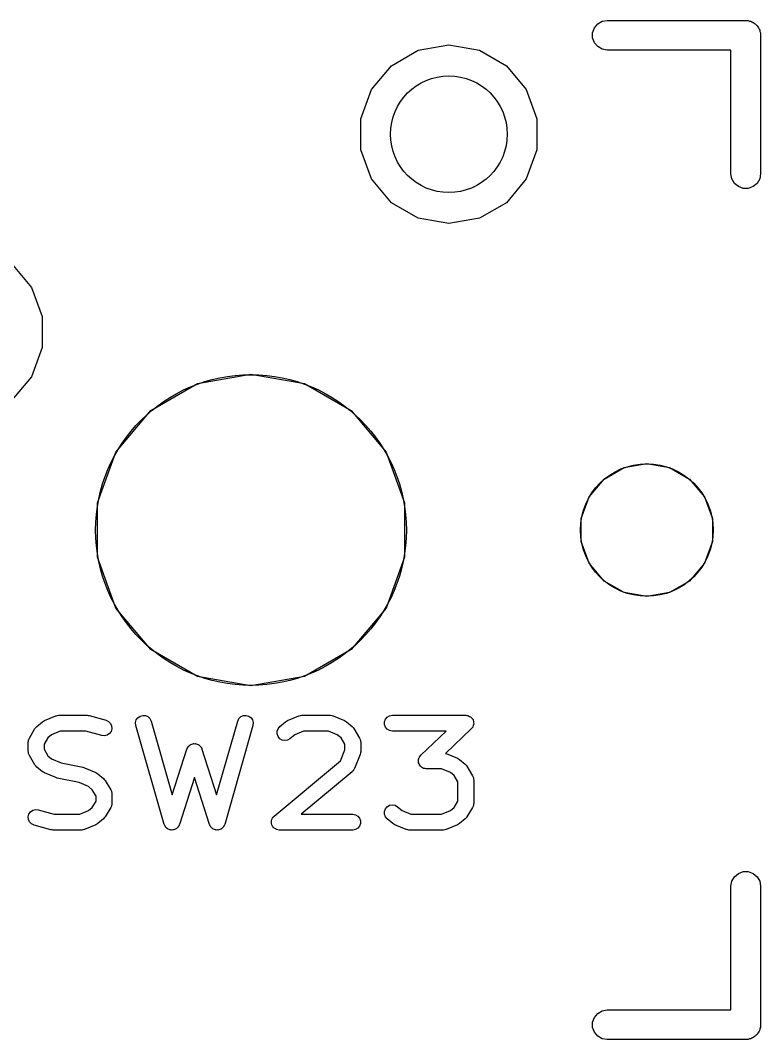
# Model space of a CAD drawing. Header units: millimetres. Extents: x 99 to 267, y 100 to 221.
# Drawn here: x 149.34 to 158.84, y 160.48 to 173.57 of the extents above; entities that cross this region are included whole.
import ezdxf

# ---------------------------------------------------------------- set-up
doc = ezdxf.new("R2010")
doc.units = ezdxf.units.MM
doc.layers.add('BLACK', color=7, linetype='Continuous')
doc.layers.add('PCB', color=4, linetype='Continuous')

# ---------------------------------------------------------------- blocks, each defined once
blk = doc.blocks.new('PCB詳細')
at = {"layer": 'BLACK'}
for p, q in [((93.0068, -72.471), (93.072, -72.4595)), ((93.072, -72.4595), (94.85, -72.4595)), ((94.85, -72.4595), (94.8664, -72.4624)), ((94.8664, -72.4624), (94.8831, -72.4624)), ((94.8831, -72.4624), (94.8987, -72.4681)), ((94.8987, -72.4681), (94.9152, -72.471)), ((92.8844, -72.6169), (92.907, -72.5547)), ((92.907, -72.5547), (92.9495, -72.5041)), ((92.9495, -72.5041), (93.0068, -72.471)), ((94.9152, -72.471), (94.9296, -72.4793)), ((94.9296, -72.4793), (94.9453, -72.485)), ((94.9453, -72.485), (94.958, -72.4957)), ((94.958, -72.4957), (94.9725, -72.5041)), ((94.9725, -72.5041), (94.9832, -72.5168)), ((94.9832, -72.5168), (94.9959, -72.5275)), ((94.9959, -72.5275), (95.0043, -72.542)), ((95.0043, -72.542), (95.015, -72.5547)), ((95.015, -72.5547), (95.0207, -72.5704)), ((95.0207, -72.5704), (95.029, -72.5848)), ((95.029, -72.5848), (95.0319, -72.6013)), ((92.8844, -72.6831), (92.8844, -72.6169)), ((92.907, -72.7452), (92.8844, -72.6831)), ((95.0319, -72.6013), (95.0376, -72.6169)), ((95.0376, -72.6169), (95.0376, -72.6336)), ((95.0376, -72.6336), (95.0405, -72.65)), ((95.0405, -72.65), (95.0405, -74.428)), ((90.3025, -73.0411), (90.6476, -72.8418)), ((90.6476, -72.8418), (91.04, -72.7726)), ((91.04, -72.7726), (91.4324, -72.8418)), ((91.4324, -72.8418), (91.7775, -73.0411)), ((92.9495, -72.7959), (92.907, -72.7452)), ((93.0068, -72.829), (92.9495, -72.7959)), ((93.072, -72.8405), (93.0068, -72.829)), ((94.6595, -72.8405), (93.072, -72.8405)), ((94.6595, -74.428), (94.6595, -72.8405)), ((90.0464, -73.3463), (90.3025, -73.0411)), ((91.7775, -73.0411), (92.0336, -73.3463)), ((89.9101, -73.7208), (90.0464, -73.3463)), ((92.0336, -73.3463), (92.1699, -73.7208)), ((89.9101, -74.1192), (89.9101, -73.7208)), ((92.1699, -73.7208), (92.1699, -74.1192)), ((90.0464, -74.4937), (89.9101, -74.1192)), ((92.1699, -74.1192), (92.0336, -74.4937)), ((94.671, -74.4932), (94.6595, -74.428)), ((95.0405, -74.428), (95.029, -74.4932)), ((90.3025, -74.7989), (90.0464, -74.4937)), ((92.0336, -74.4937), (91.7775, -74.7989)), ((94.7041, -74.5505), (94.671, -74.4932)), ((94.7548, -74.593), (94.7041, -74.5505)), ((94.9959, -74.5505), (94.9453, -74.593)), ((95.029, -74.4932), (94.9959, -74.5505)), ((94.8169, -74.6156), (94.7548, -74.593)), ((94.8831, -74.6156), (94.8169, -74.6156)), ((94.9453, -74.593), (94.8831, -74.6156)), ((90.6476, -74.9982), (90.3025, -74.7989)), ((91.7775, -74.7989), (91.4324, -74.9982)), ((91.04, -75.0674), (90.6476, -74.9982)), ((91.4324, -74.9982), (91.04, -75.0674)), ((85.4275, -75.5811), (85.6836, -75.8863)), ((85.6836, -75.8863), (85.8199, -76.2608)), ((85.8199, -76.2608), (85.8199, -76.6592)), ((85.8199, -76.6592), (85.6836, -77.0337)), ((85.6836, -77.0337), (85.4275, -77.3389)), ((87.8154, -77.1192), (88.5, -76.9985)), ((88.5, -76.9985), (89.1846, -77.1192)), ((87.2134, -77.4667), (87.8154, -77.1192)), ((89.1846, -77.1192), (89.7865, -77.4667)), ((86.7666, -77.9992), (87.2134, -77.4667)), ((89.7865, -77.4667), (90.2334, -77.9992)), ((86.5289, -78.6524), (86.7666, -77.9992)), ((90.2334, -77.9992), (90.4711, -78.6524)), ((93.031, -78.3457), (93.2879, -78.1974)), ((93.2879, -78.1974), (93.58, -78.1458)), ((93.58, -78.1458), (93.8721, -78.1974)), ((93.8721, -78.1974), (94.129, -78.3457)), ((92.8403, -78.5729), (93.031, -78.3457)), ((94.129, -78.3457), (94.3197, -78.5729)), ((92.7388, -78.8517), (92.8403, -78.5729)), ((94.3197, -78.5729), (94.4212, -78.8517)), ((86.5289, -79.3476), (86.5289, -78.6524)), ((90.4711, -78.6524), (90.4711, -79.3476)), ((92.7388, -79.1483), (92.7388, -78.8517)), ((94.4212, -78.8517), (94.4212, -79.1483)), ((92.8403, -79.4271), (92.7388, -79.1483)), ((94.4212, -79.1483), (94.3197, -79.4271)), ((86.7666, -80.0008), (86.5289, -79.3476)), ((90.4711, -79.3476), (90.2334, -80.0008)), ((93.031, -79.6543), (92.8403, -79.4271)), ((94.3197, -79.4271), (94.129, -79.6543)), ((93.2879, -79.8026), (93.031, -79.6543)), ((94.129, -79.6543), (93.8721, -79.8026)), ((93.58, -79.8541), (93.2879, -79.8026)), ((93.8721, -79.8026), (93.58, -79.8541)), ((87.2134, -80.5332), (86.7666, -80.0008)), ((90.2334, -80.0008), (89.7865, -80.5332)), ((87.8154, -80.8808), (87.2134, -80.5332)), ((89.7865, -80.5332), (89.1846, -80.8808)), ((88.5, -81.0015), (87.8154, -80.8808)), ((89.1846, -80.8808), (88.5, -81.0015)), ((85.7498, -81.5224), (85.8224, -81.4619)), ((85.8224, -81.4619), (85.8356, -81.4544)), ((85.8356, -81.4544), (85.8484, -81.4462)), ((85.8484, -81.4462), (85.9935, -81.3857)), ((85.9935, -81.3857), (85.9958, -81.3852)), ((85.9958, -81.3852), (85.9978, -81.3841)), ((85.9978, -81.3841), (86.0129, -81.3814)), ((86.0129, -81.3814), (86.0279, -81.378)), ((86.0279, -81.378), (86.0303, -81.3783)), ((86.0303, -81.3783), (86.0326, -81.3779)), ((86.0326, -81.3779), (86.3954, -81.3779)), ((86.3954, -81.3779), (86.409, -81.3803)), ((86.409, -81.3803), (86.4226, -81.3816)), ((86.4226, -81.3816), (86.6403, -81.4421)), ((86.6403, -81.4421), (86.6722, -81.4573)), ((86.6722, -81.4573), (86.6969, -81.4825)), ((86.6969, -81.4825), (86.7115, -81.5146)), ((87.0198, -81.4723), (87.0284, -81.4381)), ((87.0235, -81.5074), (87.0198, -81.4723)), ((87.0284, -81.4381), (87.0481, -81.4089)), ((87.0481, -81.4089), (87.0767, -81.3882)), ((87.0767, -81.3882), (87.1106, -81.3785)), ((87.1106, -81.3785), (87.1458, -81.381)), ((87.1458, -81.381), (87.178, -81.3953)), ((87.178, -81.3953), (87.2034, -81.4199)), ((87.2034, -81.4199), (87.2188, -81.4516)), ((87.2188, -81.4516), (87.4895, -82.399)), ((88.0591, -82.399), (88.3297, -81.4516)), ((88.3297, -81.4516), (88.3452, -81.4199)), ((88.3452, -81.4199), (88.3705, -81.3953)), ((88.3705, -81.3953), (88.4028, -81.381)), ((88.4028, -81.381), (88.438, -81.3785)), ((88.438, -81.3785), (88.4719, -81.3882)), ((88.4719, -81.3882), (88.5004, -81.4089)), ((88.5004, -81.4089), (88.5202, -81.4381)), ((88.5202, -81.4381), (88.5288, -81.4723)), ((88.5288, -81.4723), (88.5251, -81.5074)), ((88.8704, -81.5224), (88.943, -81.4619)), ((88.943, -81.4619), (88.9561, -81.4544)), ((88.9561, -81.4544), (88.9689, -81.4462)), ((88.9689, -81.4462), (89.1141, -81.3857)), ((89.1141, -81.3857), (89.1164, -81.3852)), ((89.1164, -81.3852), (89.1184, -81.3841)), ((89.1184, -81.3841), (89.1335, -81.3814)), ((89.1335, -81.3814), (89.1485, -81.378)), ((89.1485, -81.378), (89.1508, -81.3783)), ((89.1508, -81.3783), (89.1531, -81.3779)), ((89.1531, -81.3779), (89.516, -81.3779)), ((89.516, -81.3779), (89.5183, -81.3783)), ((89.5183, -81.3783), (89.5206, -81.378)), ((89.5206, -81.378), (89.5356, -81.3814)), ((89.5356, -81.3814), (89.5507, -81.3841)), ((89.5507, -81.3841), (89.5528, -81.3852)), ((89.5528, -81.3852), (89.5551, -81.3857)), ((89.5551, -81.3857), (89.7002, -81.4462)), ((89.7002, -81.4462), (89.713, -81.4544)), ((89.713, -81.4544), (89.7262, -81.4619)), ((89.7262, -81.4619), (89.7988, -81.5224)), ((90.2142, -81.4619), (90.2263, -81.4287)), ((90.2142, -81.4972), (90.2142, -81.4619)), ((90.2263, -81.4287), (90.249, -81.4017)), ((90.249, -81.4017), (90.2795, -81.3841)), ((90.2795, -81.3841), (90.3143, -81.3779)), ((90.3143, -81.3779), (91.2577, -81.3779)), ((91.2577, -81.3779), (91.272, -81.3804)), ((91.272, -81.3804), (91.2864, -81.3821)), ((91.2864, -81.3821), (91.2893, -81.3835)), ((91.2893, -81.3835), (91.2925, -81.3841)), ((91.2925, -81.3841), (91.305, -81.3913)), ((91.305, -81.3913), (91.318, -81.3977)), ((91.318, -81.3977), (91.3202, -81.4001)), ((91.3202, -81.4001), (91.323, -81.4017)), ((91.323, -81.4017), (91.3323, -81.4128)), ((91.3323, -81.4128), (91.3423, -81.4233)), ((91.3423, -81.4233), (91.3436, -81.4263)), ((91.3436, -81.4263), (91.3457, -81.4287)), ((91.3457, -81.4287), (91.3507, -81.4423)), ((91.3507, -81.4423), (91.3565, -81.4556)), ((91.3565, -81.4556), (91.3567, -81.4588)), ((91.3567, -81.4588), (91.3578, -81.4619)), ((91.3578, -81.4619), (91.3578, -81.4764)), ((91.3578, -81.4764), (91.3587, -81.4908)), ((91.3587, -81.4908), (91.3578, -81.4939)), ((91.3578, -81.4939), (91.3578, -81.4972)), ((85.6552, -81.6692), (85.7277, -81.5482)), ((85.7277, -81.5482), (85.7388, -81.5354)), ((85.7388, -81.5354), (85.7498, -81.5224)), ((86.0529, -81.5811), (85.9407, -81.6279)), ((86.3816, -81.5811), (86.0529, -81.5811)), ((86.5859, -81.6379), (86.3816, -81.5811)), ((86.6843, -81.6125), (86.6552, -81.6325)), ((86.7048, -81.5838), (86.6843, -81.6125)), ((86.7143, -81.5498), (86.7048, -81.5838)), ((86.7115, -81.5146), (86.7143, -81.5498)), ((87.3863, -82.7774), (87.0235, -81.5074)), ((88.5251, -81.5074), (88.1623, -82.7774)), ((88.8353, -81.6178), (88.8354, -81.5825)), ((88.8473, -81.651), (88.8353, -81.6178)), ((88.8354, -81.5825), (88.8476, -81.5494)), ((88.8476, -81.5494), (88.8704, -81.5224)), ((89.1735, -81.5811), (89.0612, -81.6279)), ((89.4957, -81.5811), (89.1735, -81.5811)), ((89.6079, -81.6279), (89.4957, -81.5811)), ((89.7988, -81.5224), (89.8097, -81.5354)), ((89.8097, -81.5354), (89.8208, -81.5482)), ((89.8208, -81.5482), (89.8934, -81.6692)), ((90.2263, -81.5303), (90.2142, -81.4972)), ((90.249, -81.5574), (90.2263, -81.5303)), ((90.2795, -81.575), (90.249, -81.5574)), ((90.3143, -81.5811), (90.2795, -81.575)), ((91.0037, -81.5811), (90.3143, -81.5811)), ((90.6796, -81.8898), (91.0037, -81.5811)), ((91.3278, -81.5531), (90.998, -81.8671)), ((91.3364, -81.5414), (91.3278, -81.5531)), ((91.3457, -81.5303), (91.3364, -81.5414)), ((91.3468, -81.5273), (91.3457, -81.5303)), ((91.3487, -81.5247), (91.3468, -81.5273)), ((91.3528, -81.5108), (91.3487, -81.5247)), ((91.3578, -81.4972), (91.3528, -81.5108)), ((85.6407, -81.7214), (85.6424, -81.7118)), ((85.6407, -81.8424), (85.6407, -81.7214)), ((85.6424, -81.7118), (85.6425, -81.7021)), ((85.6425, -81.7021), (85.6454, -81.6946)), ((85.6454, -81.6946), (85.6468, -81.6867)), ((85.6468, -81.6867), (85.6517, -81.6782)), ((85.6517, -81.6782), (85.6552, -81.6692)), ((85.8931, -81.6675), (85.8439, -81.7496)), ((85.8439, -81.7496), (85.8439, -81.8142)), ((85.9407, -81.6279), (85.8931, -81.6675)), ((86.6211, -81.6413), (86.5859, -81.6379)), ((86.6552, -81.6325), (86.6211, -81.6413)), ((87.7201, -81.7565), (87.7238, -81.7549)), ((87.7238, -81.7549), (87.727, -81.7525)), ((87.727, -81.7525), (87.74, -81.7483)), ((87.74, -81.7483), (87.7527, -81.7431)), ((87.7527, -81.7431), (87.7568, -81.7429)), ((87.7568, -81.7429), (87.7606, -81.7417)), ((87.7606, -81.7417), (87.7743, -81.7422)), ((87.7743, -81.7422), (87.788, -81.7417)), ((87.788, -81.7417), (87.7918, -81.7429)), ((87.7918, -81.7429), (87.7959, -81.7431)), ((87.7959, -81.7431), (87.8085, -81.7483)), ((87.8085, -81.7483), (87.8216, -81.7525)), ((87.8216, -81.7525), (87.8248, -81.7549)), ((87.8248, -81.7549), (87.8285, -81.7565)), ((88.8699, -81.6781), (88.8473, -81.651)), ((88.9004, -81.6958), (88.8699, -81.6781)), ((88.9351, -81.7021), (88.9004, -81.6958)), ((88.9699, -81.6961), (88.9351, -81.7021)), ((89.0005, -81.6785), (88.9699, -81.6961)), ((89.0612, -81.6279), (89.0005, -81.6785)), ((89.6554, -81.6675), (89.6079, -81.6279)), ((89.7047, -81.7496), (89.6554, -81.6675)), ((89.7047, -81.8228), (89.7047, -81.7496)), ((89.8934, -81.6692), (89.8969, -81.6782)), ((89.8969, -81.6782), (89.9018, -81.6867)), ((89.9018, -81.6867), (89.9032, -81.6946)), ((89.9032, -81.6946), (89.906, -81.7021)), ((89.906, -81.7021), (89.9062, -81.7118)), ((89.9062, -81.7118), (89.9079, -81.7214)), ((89.9079, -81.7214), (89.9079, -81.8424)), ((85.6424, -81.852), (85.6407, -81.8424)), ((85.6425, -81.8617), (85.6424, -81.852)), ((85.6454, -81.8692), (85.6425, -81.8617)), ((85.6468, -81.8771), (85.6454, -81.8692)), ((85.6517, -81.8856), (85.6468, -81.8771)), ((85.6552, -81.8947), (85.6517, -81.8856)), ((85.8439, -81.8142), (85.8931, -81.8963)), ((87.4895, -82.399), (87.6775, -81.8114)), ((87.6775, -81.8114), (87.6794, -81.8078)), ((87.6794, -81.8078), (87.6803, -81.8039)), ((87.6803, -81.8039), (87.6876, -81.7923)), ((87.6876, -81.7923), (87.6939, -81.7802)), ((87.6939, -81.7802), (87.6969, -81.7775)), ((87.6969, -81.7775), (87.6991, -81.7741)), ((87.6991, -81.7741), (87.7099, -81.7657)), ((87.7099, -81.7657), (87.7201, -81.7565)), ((87.8285, -81.7565), (87.8387, -81.7657)), ((87.8387, -81.7657), (87.8495, -81.7741)), ((87.8495, -81.7741), (87.8516, -81.7775)), ((87.8516, -81.7775), (87.8546, -81.7802)), ((87.8546, -81.7802), (87.861, -81.7923)), ((87.861, -81.7923), (87.8683, -81.8039)), ((87.8683, -81.8039), (87.8692, -81.8078)), ((87.8692, -81.8078), (87.8711, -81.8114)), ((87.8711, -81.8114), (88.0591, -82.399)), ((89.6489, -81.9622), (89.7047, -81.8228)), ((89.9006, -81.8801), (89.828, -82.0615)), ((89.9009, -81.8785), (89.9006, -81.8801)), ((89.9018, -81.8771), (89.9009, -81.8785)), ((89.9045, -81.8613), (89.9018, -81.8771)), ((89.9078, -81.8456), (89.9045, -81.8613)), ((89.9079, -81.8424), (89.9076, -81.844)), ((89.9076, -81.844), (89.9078, -81.8456)), ((90.998, -81.8671), (91.0022, -81.8679)), ((91.0022, -81.8679), (91.0042, -81.869)), ((91.0042, -81.869), (91.0065, -81.8695)), ((91.0065, -81.8695), (91.1516, -81.93)), ((85.7277, -82.0156), (85.6552, -81.8947)), ((85.7389, -82.0284), (85.7277, -82.0156)), ((85.8931, -81.8963), (85.9407, -81.9359)), ((85.9407, -81.9359), (86.0627, -81.9868)), ((86.0627, -81.9868), (86.3436, -82.0453)), ((88.7978, -82.6715), (89.6489, -81.9622)), ((90.6487, -81.952), (90.6497, -81.9489)), ((90.6497, -81.9665), (90.6487, -81.952)), ((90.6497, -81.9457), (90.6546, -81.9321)), ((90.6497, -81.9489), (90.6497, -81.9457)), ((90.6497, -81.981), (90.6497, -81.9665)), ((90.6508, -81.984), (90.6497, -81.981)), ((90.651, -81.9872), (90.6508, -81.984)), ((90.6568, -82.0005), (90.651, -81.9872)), ((90.6546, -81.9321), (90.6587, -81.9182)), ((90.6617, -82.0141), (90.6568, -82.0005)), ((90.6587, -81.9182), (90.6606, -81.9156)), ((90.6606, -81.9156), (90.6617, -81.9125)), ((90.6617, -81.9125), (90.671, -81.9014)), ((90.6638, -82.0166), (90.6617, -82.0141)), ((90.6651, -82.0196), (90.6638, -82.0166)), ((90.671, -81.9014), (90.6796, -81.8898)), ((91.1516, -81.93), (91.1644, -81.9382)), ((91.1644, -81.9382), (91.1776, -81.9458)), ((91.1776, -81.9458), (91.2502, -82.0062)), ((91.2502, -82.0062), (91.2611, -82.0192)), ((85.7498, -82.0414), (85.7389, -82.0284)), ((85.8224, -82.1019), (85.7498, -82.0414)), ((85.8356, -82.1094), (85.8224, -82.1019)), ((85.8484, -82.1176), (85.8356, -82.1094)), ((85.9935, -82.1781), (85.8484, -82.1176)), ((86.3436, -82.0453), (86.3525, -82.0489)), ((86.3525, -82.0489), (86.3619, -82.051)), ((86.3619, -82.051), (86.5071, -82.1115)), ((86.5071, -82.1115), (86.5199, -82.1196)), ((86.5199, -82.1196), (86.533, -82.1272)), ((86.533, -82.1272), (86.6056, -82.1877)), ((89.7988, -82.1019), (89.1435, -82.6479)), ((89.8036, -82.0962), (89.7988, -82.1019)), ((89.8095, -82.0915), (89.8036, -82.0962)), ((89.8149, -82.0828), (89.8095, -82.0915)), ((89.8215, -82.0749), (89.8149, -82.0828)), ((89.8241, -82.0679), (89.8215, -82.0749)), ((89.828, -82.0615), (89.8241, -82.0679)), ((90.6751, -82.0301), (90.6651, -82.0196)), ((90.6844, -82.0412), (90.6751, -82.0301)), ((90.6872, -82.0428), (90.6844, -82.0412)), ((90.6894, -82.0451), (90.6872, -82.0428)), ((90.7024, -82.0516), (90.6894, -82.0451)), ((90.715, -82.0588), (90.7024, -82.0516)), ((90.7181, -82.0594), (90.715, -82.0588)), ((90.721, -82.0608), (90.7181, -82.0594)), ((90.7354, -82.0624), (90.721, -82.0608)), ((90.7497, -82.0649), (90.7354, -82.0624)), ((90.9471, -82.0649), (90.7497, -82.0649)), ((91.0593, -82.1117), (90.9471, -82.0649)), ((91.1069, -82.1513), (91.0593, -82.1117)), ((91.2611, -82.0192), (91.2723, -82.032)), ((91.2723, -82.032), (91.3448, -82.153)), ((86.0029, -82.1802), (85.9935, -82.1781)), ((86.0118, -82.1837), (86.0029, -82.1802)), ((86.2927, -82.2423), (86.0118, -82.1837)), ((86.4148, -82.2931), (86.2927, -82.2423)), ((86.6056, -82.1877), (86.6166, -82.2006)), ((86.6166, -82.2006), (86.6277, -82.2134)), ((86.6277, -82.2134), (86.7003, -82.3344)), ((87.7743, -82.1757), (87.5808, -82.7805)), ((87.9678, -82.7805), (87.7743, -82.1757)), ((91.1561, -82.2334), (91.1069, -82.1513)), ((91.1561, -82.4795), (91.1561, -82.2334)), ((91.3448, -82.153), (91.3483, -82.1621)), ((91.3483, -82.1621), (91.3532, -82.1705)), ((91.3532, -82.1705), (91.3546, -82.1784)), ((91.3546, -82.1784), (91.3575, -82.1859)), ((91.3575, -82.1859), (91.3576, -82.1956)), ((91.3576, -82.1956), (91.3593, -82.2052)), ((91.3593, -82.2052), (91.3593, -82.5076)), ((86.4623, -82.3327), (86.4148, -82.2931)), ((86.5115, -82.4148), (86.4623, -82.3327)), ((86.7003, -82.3344), (86.7037, -82.3435)), ((86.7037, -82.3435), (86.7086, -82.3519)), ((86.7086, -82.3519), (86.71, -82.3598)), ((86.71, -82.3598), (86.7129, -82.3673)), ((86.7129, -82.3673), (86.7131, -82.3771)), ((86.7131, -82.3771), (86.7147, -82.3867)), ((86.7147, -82.3867), (86.7147, -82.5076)), ((86.4623, -82.5615), (86.5115, -82.4795)), ((86.5115, -82.4795), (86.5115, -82.4148)), ((86.71, -82.5344), (86.7086, -82.5424)), ((86.7129, -82.5269), (86.71, -82.5344)), ((86.7131, -82.5172), (86.7129, -82.5269)), ((86.7147, -82.5076), (86.7131, -82.5172)), ((90.2487, -82.551), (90.2792, -82.5332)), ((90.2792, -82.5332), (90.3139, -82.527)), ((90.3139, -82.527), (90.3487, -82.533)), ((90.3487, -82.533), (90.3793, -82.5505)), ((91.1069, -82.5615), (91.1561, -82.4795)), ((91.3546, -82.5344), (91.3532, -82.5424)), ((91.3575, -82.5269), (91.3546, -82.5344)), ((91.3576, -82.5172), (91.3575, -82.5269)), ((91.3593, -82.5076), (91.3576, -82.5172)), ((85.6412, -82.6793), (85.6506, -82.6453)), ((85.6506, -82.6453), (85.6711, -82.6166)), ((85.6711, -82.6166), (85.7002, -82.5966)), ((85.7002, -82.5966), (85.7344, -82.5878)), ((85.7344, -82.5878), (85.7695, -82.5912)), ((85.7695, -82.5912), (85.9738, -82.6479)), ((85.9738, -82.6479), (86.3025, -82.6479)), ((86.3025, -82.6479), (86.4148, -82.6012)), ((86.4148, -82.6012), (86.4623, -82.5615)), ((86.7003, -82.5599), (86.6277, -82.6808)), ((86.7037, -82.5508), (86.7003, -82.5599)), ((86.7086, -82.5424), (86.7037, -82.5508)), ((88.7864, -82.685), (88.7976, -82.6717)), ((88.7976, -82.6717), (88.7977, -82.6716)), ((88.7977, -82.6716), (88.7978, -82.6715)), ((89.1435, -82.6479), (89.8063, -82.6479)), ((89.8063, -82.6479), (89.841, -82.6541)), ((89.841, -82.6541), (89.8716, -82.6717)), ((89.8716, -82.6717), (89.8943, -82.6987)), ((90.2142, -82.6113), (90.2261, -82.5781)), ((90.2143, -82.6466), (90.2142, -82.6113)), ((90.2265, -82.6797), (90.2143, -82.6466)), ((90.2261, -82.5781), (90.2487, -82.551)), ((90.3793, -82.5505), (90.4401, -82.6012)), ((90.4401, -82.6012), (90.5523, -82.6479)), ((90.5523, -82.6479), (90.9471, -82.6479)), ((90.9471, -82.6479), (91.0593, -82.6012)), ((91.0593, -82.6012), (91.1069, -82.5615)), ((91.3448, -82.5599), (91.2723, -82.6808)), ((91.3483, -82.5508), (91.3448, -82.5599)), ((91.3532, -82.5424), (91.3483, -82.5508)), ((85.6439, -82.7144), (85.6412, -82.6793)), ((85.6585, -82.7466), (85.6439, -82.7144)), ((85.6833, -82.7717), (85.6585, -82.7466)), ((85.7151, -82.7869), (85.6833, -82.7717)), ((85.9328, -82.8474), (85.7151, -82.7869)), ((86.5071, -82.7828), (86.3619, -82.8433)), ((86.5199, -82.7746), (86.5071, -82.7828)), ((86.533, -82.7671), (86.5199, -82.7746)), ((86.6056, -82.7066), (86.533, -82.7671)), ((86.6166, -82.6937), (86.6056, -82.7066)), ((86.6277, -82.6808), (86.6166, -82.6937)), ((87.3888, -82.7825), (87.3863, -82.7774)), ((87.39, -82.788), (87.3888, -82.7825)), ((87.3964, -82.7983), (87.39, -82.788)), ((87.4017, -82.8092), (87.3964, -82.7983)), ((87.57, -82.801), (87.5643, -82.8117)), ((87.5768, -82.7909), (87.57, -82.801)), ((87.5781, -82.7855), (87.5768, -82.7909)), ((87.5808, -82.7805), (87.5781, -82.7855)), ((87.9704, -82.7855), (87.9678, -82.7805)), ((87.9718, -82.7909), (87.9704, -82.7855)), ((87.9786, -82.801), (87.9718, -82.7909)), ((87.9842, -82.8117), (87.9786, -82.801)), ((88.1521, -82.7983), (88.1468, -82.8092)), ((88.1586, -82.788), (88.1521, -82.7983)), ((88.1598, -82.7825), (88.1586, -82.788)), ((88.1623, -82.7774), (88.1598, -82.7825)), ((88.7627, -82.7668), (88.7628, -82.7492)), ((88.7628, -82.767), (88.7627, -82.7668)), ((88.7628, -82.7319), (88.7629, -82.7317)), ((88.7628, -82.7492), (88.7628, -82.7319)), ((88.7628, -82.7672), (88.7628, -82.767)), ((88.7687, -82.7835), (88.7628, -82.7672)), ((88.7629, -82.7315), (88.7689, -82.7151)), ((88.7629, -82.7317), (88.7629, -82.7315)), ((88.7747, -82.8), (88.7687, -82.7835)), ((88.7689, -82.7151), (88.7749, -82.6987)), ((88.7748, -82.8002), (88.7747, -82.8)), ((88.7749, -82.8003), (88.7748, -82.8002)), ((88.7749, -82.6987), (88.775, -82.6986)), ((88.7861, -82.8138), (88.7749, -82.8003)), ((88.775, -82.6984), (88.7864, -82.685)), ((88.775, -82.6986), (88.775, -82.6984)), ((89.8943, -82.8003), (89.8716, -82.8274)), ((89.8943, -82.6987), (89.9063, -82.7319)), ((89.9063, -82.7672), (89.8943, -82.8003)), ((89.9063, -82.7319), (89.9063, -82.7672)), ((90.2492, -82.7066), (90.2265, -82.6797)), ((90.3218, -82.7671), (90.2492, -82.7066)), ((90.335, -82.7746), (90.3218, -82.7671)), ((90.3478, -82.7828), (90.335, -82.7746)), ((90.4929, -82.8433), (90.3478, -82.7828)), ((91.1516, -82.7828), (91.0065, -82.8433)), ((91.1644, -82.7746), (91.1516, -82.7828)), ((91.1776, -82.7671), (91.1644, -82.7746)), ((91.2502, -82.7066), (91.1776, -82.7671)), ((91.2611, -82.6937), (91.2502, -82.7066)), ((91.2723, -82.6808), (91.2611, -82.6937)), ((85.9465, -82.8487), (85.9328, -82.8474)), ((85.96, -82.8511), (85.9465, -82.8487)), ((86.3229, -82.8511), (85.96, -82.8511)), ((86.3252, -82.8507), (86.3229, -82.8511)), ((86.3275, -82.851), (86.3252, -82.8507)), ((86.3425, -82.8477), (86.3275, -82.851)), ((86.3576, -82.845), (86.3425, -82.8477)), ((86.3596, -82.8438), (86.3576, -82.845)), ((86.3619, -82.8433), (86.3596, -82.8438)), ((87.4058, -82.8131), (87.4017, -82.8092)), ((87.4088, -82.8178), (87.4058, -82.8131)), ((87.4184, -82.8253), (87.4088, -82.8178)), ((87.4271, -82.8337), (87.4184, -82.8253)), ((87.4322, -82.836), (87.4271, -82.8337)), ((87.4367, -82.8394), (87.4322, -82.836)), ((87.4483, -82.8431), (87.4367, -82.8394)), ((87.4593, -82.8481), (87.4483, -82.8431)), ((87.4649, -82.8485), (87.4593, -82.8481)), ((87.4703, -82.8502), (87.4649, -82.8485)), ((87.4824, -82.8497), (87.4703, -82.8502)), ((87.4945, -82.8506), (87.4824, -82.8497)), ((87.4999, -82.849), (87.4945, -82.8506)), ((87.5056, -82.8488), (87.4999, -82.849)), ((87.5168, -82.8442), (87.5056, -82.8488)), ((87.5285, -82.8409), (87.5168, -82.8442)), ((87.533, -82.8376), (87.5285, -82.8409)), ((87.5382, -82.8354), (87.533, -82.8376)), ((87.5472, -82.8273), (87.5382, -82.8354)), ((87.557, -82.8202), (87.5472, -82.8273)), ((87.5602, -82.8155), (87.557, -82.8202)), ((87.5643, -82.8117), (87.5602, -82.8155)), ((87.9884, -82.8155), (87.9842, -82.8117)), ((87.9916, -82.8202), (87.9884, -82.8155)), ((88.0014, -82.8273), (87.9916, -82.8202)), ((88.0103, -82.8354), (88.0014, -82.8273)), ((88.0156, -82.8376), (88.0103, -82.8354)), ((88.0201, -82.8409), (88.0156, -82.8376)), ((88.0318, -82.8442), (88.0201, -82.8409)), ((88.043, -82.8488), (88.0318, -82.8442)), ((88.0486, -82.849), (88.043, -82.8488)), ((88.054, -82.8506), (88.0486, -82.849)), ((88.0661, -82.8497), (88.054, -82.8506)), ((88.0783, -82.8502), (88.0661, -82.8497)), ((88.0836, -82.8485), (88.0783, -82.8502)), ((88.0892, -82.8481), (88.0836, -82.8485)), ((88.1003, -82.8431), (88.0892, -82.8481)), ((88.1119, -82.8394), (88.1003, -82.8431)), ((88.1163, -82.836), (88.1119, -82.8394)), ((88.1215, -82.8337), (88.1163, -82.836)), ((88.1302, -82.8253), (88.1215, -82.8337)), ((88.1398, -82.8178), (88.1302, -82.8253)), ((88.1428, -82.8131), (88.1398, -82.8178)), ((88.1468, -82.8092), (88.1428, -82.8131)), ((88.7973, -82.8271), (88.7861, -82.8138)), ((88.7974, -82.8272), (88.7973, -82.8271)), ((88.7976, -82.8274), (88.7974, -82.8272)), ((88.8128, -82.8361), (88.7976, -82.8274)), ((88.8278, -82.8449), (88.8128, -82.8361)), ((88.828, -82.8449), (88.8278, -82.8449)), ((88.8281, -82.845), (88.828, -82.8449)), ((88.8454, -82.8481), (88.8281, -82.845)), ((88.8625, -82.8511), (88.8454, -82.8481)), ((88.8627, -82.8511), (88.8625, -82.8511)), ((88.8629, -82.8511), (88.8627, -82.8511)), ((89.8063, -82.8511), (88.8629, -82.8511)), ((89.841, -82.845), (89.8063, -82.8511)), ((89.8716, -82.8274), (89.841, -82.845)), ((90.4952, -82.8438), (90.4929, -82.8433)), ((90.4973, -82.845), (90.4952, -82.8438)), ((90.5124, -82.8477), (90.4973, -82.845)), ((90.5274, -82.851), (90.5124, -82.8477)), ((90.5297, -82.8507), (90.5274, -82.851)), ((90.532, -82.8511), (90.5297, -82.8507)), ((90.9674, -82.8511), (90.532, -82.8511)), ((90.9697, -82.8507), (90.9674, -82.8511)), ((90.9721, -82.851), (90.9697, -82.8507)), ((90.9871, -82.8477), (90.9721, -82.851)), ((91.0022, -82.845), (90.9871, -82.8477)), ((91.0042, -82.8438), (91.0022, -82.845)), ((91.0065, -82.8433), (91.0042, -82.8438)), ((94.671, -83.5068), (94.7041, -83.4495)), ((94.7041, -83.4495), (94.7548, -83.407)), ((94.7548, -83.407), (94.8169, -83.3844)), ((94.8169, -83.3844), (94.8831, -83.3844)), ((94.8831, -83.3844), (94.9453, -83.407)), ((94.9453, -83.407), (94.9959, -83.4495)), ((94.9959, -83.4495), (95.029, -83.5068)), ((94.6595, -83.572), (94.671, -83.5068)), ((94.6595, -85.1595), (94.6595, -83.572)), ((95.029, -83.5068), (95.0405, -83.572)), ((95.0405, -83.572), (95.0405, -85.35)), ((92.8844, -85.3169), (92.907, -85.2548)), ((92.907, -85.2548), (92.9495, -85.2041)), ((92.9495, -85.2041), (93.0068, -85.171)), ((93.0068, -85.171), (93.072, -85.1595)), ((93.072, -85.1595), (94.6595, -85.1595)), ((92.8844, -85.3831), (92.8844, -85.3169)), ((92.907, -85.4453), (92.8844, -85.3831)), ((95.029, -85.4152), (95.0207, -85.4296)), ((95.0319, -85.3987), (95.029, -85.4152)), ((95.0376, -85.3831), (95.0319, -85.3987)), ((95.0405, -85.35), (95.0376, -85.3664)), ((95.0376, -85.3664), (95.0376, -85.3831)), ((92.9495, -85.4959), (92.907, -85.4453)), ((93.0068, -85.529), (92.9495, -85.4959)), ((93.072, -85.5405), (93.0068, -85.529)), ((94.85, -85.5405), (93.072, -85.5405)), ((94.8664, -85.5376), (94.85, -85.5405)), ((94.8831, -85.5376), (94.8664, -85.5376)), ((94.8987, -85.5319), (94.8831, -85.5376)), ((94.9152, -85.529), (94.8987, -85.5319)), ((94.9296, -85.5207), (94.9152, -85.529)), ((94.9453, -85.515), (94.9296, -85.5207)), ((94.958, -85.5043), (94.9453, -85.515)), ((94.9725, -85.4959), (94.958, -85.5043)), ((94.9832, -85.4832), (94.9725, -85.4959)), ((94.9959, -85.4725), (94.9832, -85.4832)), ((95.0043, -85.458), (94.9959, -85.4725)), ((95.015, -85.4453), (95.0043, -85.458)), ((95.0207, -85.4296), (95.015, -85.4453))]:
    blk.add_line(p, q, dxfattribs=at)
for centre, radius in [((91.04, -73.92), 0.7493), ((88.5, -79), 1.9939), ((93.58, -79), 0.8509)]:
    blk.add_circle(centre, radius, dxfattribs=at)

msp = doc.modelspace()

# ---------------------------------------------------------------- block references
at = {"layer": 'PCB'}
msp.add_blockref('PCB詳細', (63.803, 246.025), dxfattribs=at)

doc.saveas('drawing.dxf')
